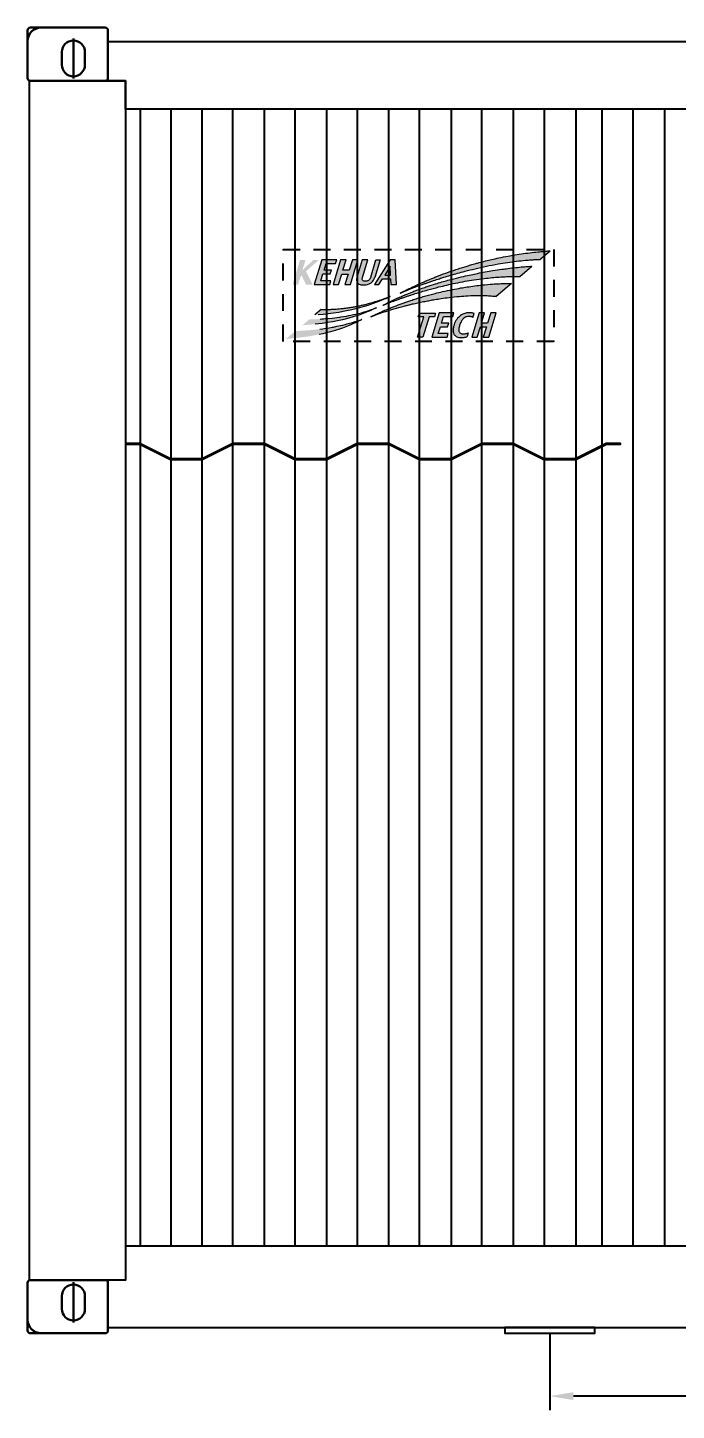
# Model space of a CAD drawing. Header units: millimetres. Extents: x 0 to 87554, y -20854 to 20404.
# Drawn here: x 18761 to 20200, y 13346 to 16413 of the extents above; entities that cross this region are included whole.
import ezdxf

# ---------------------------------------------------------------- set-up
doc = ezdxf.new("R2010")
doc.units = ezdxf.units.MM
for name, pattern in [('ACAD_ISO02W100', [15, 12, -3]), ('CENTER', [50.8, 31.75, -6.35, 6.35, -6.35]), ('JIS_02_0.7', [1.35, 0.75, -0.6])]:
    doc.linetypes.add(name, pattern=pattern)
doc.layers.get('0').update_dxf_attribs({"lineweight": 15})
doc.layers.get('Defpoints').update_dxf_attribs({"lineweight": 15})
doc.layers.add('2', color=4, linetype='CENTER')
for name, color, linetype, lineweight in [('AM_0', 7, 'Continuous', 30), ('THICK', 7, 'Continuous', 0), ('图层1', 7, 'ACAD_ISO02W100', 18), ('尺寸层', 1, 'Continuous', 15)]:
    doc.layers.add(name, color=color, linetype=linetype, lineweight=lineweight)
doc.styles.add('仿宋', font='', dxfattribs={"width": 0.8})
doc.styles.get('仿宋').set_extended_font_data('仿宋_gb2312')
doc.dimstyles.new('12倍', dxfattribs={"dimscale": 21, "dimtxt": 3.5, "dimasz": 2.5, "dimexe": 1.5, "dimexo": 0, "dimgap": 1, "dimtad": 1, "dimtoh": 1, "dimdsep": 46, "dimtxsty": '仿宋', "dimcen": 2.5, "dimdle": 5, "dimclrd": 4, "dimclre": 4, "dimclrt": 3, "dimadec": 0, "dimazin": 0, "dimtfac": 1, "dimtmove": 0, "dimatfit": 3, "dimfxl": 1, "dimtolj": 1, "dimarcsym": 0})

# ---------------------------------------------------------------- blocks, each defined once
blk = doc.blocks.new('A$C71887806')
h = blk.add_hatch(color=256)
edge = h.paths.add_edge_path()
edge.add_spline(control_points=[(14.74, 18.89), (14.73, 18.9), (14.72, 18.93), (14.7, 18.99), (14.67, 19.06), (14.63, 19.15), (14.58, 19.26), (14.52, 19.42), (14.44, 19.61), (14.18, 20.3), (13.86, 21.18), (13.5, 22.27), (13.23, 23.13), (12.82, 24.49), (12.48, 25.71), (12.19, 26.88), (12.01, 27.59), (11.79, 28.55), (11.53, 29.7), (11.29, 30.89), (11.07, 32.06), (10.86, 33.26), (10.63, 34.7), (10.38, 36.51), (10.16, 38.52), (10.01, 40.69), (9.95, 42.49), (9.97, 44), (10.01, 44.85), (10.05, 45.51), (10.1, 46.07), (10.15, 46.52), (10.18, 46.79)], knot_values=[0, 0, 0, 0, 0.156664, 0.371959, 0.73002, 1.086761, 1.571408, 2.187305, 3.117296, 4.104866, 11.080452, 14.356878, 17.978783, 21.936292, 31.461629, 33.287236, 36.476518, 40.233224, 45.267375, 50.601102, 54.907409, 59.6558, 65.256225, 72.484809, 81.732527, 89.561828, 98.750059, 103.420502, 107.725121, 109.100253, 111.344408, 114.549621, 114.549621, 114.549621, 114.549621], degree=3, periodic=0)
edge.add_line((10.18, 46.79), (7.29, 50.23))
edge.add_spline(control_points=[(7.29, 50.23), (7.28, 50.04), (7.28, 49.71), (7.29, 48.81), (7.33, 47.6), (7.44, 45.78), (7.6, 43.95), (7.83, 42.06), (8.05, 40.46), (8.32, 38.8), (8.66, 36.98), (9.06, 35.07), (9.55, 32.99), (10.02, 31.24), (10.5, 29.61), (10.86, 28.44), (11.21, 27.4), (11.51, 26.52), (11.82, 25.65), (12.15, 24.78), (12.5, 23.88), (12.91, 22.86), (13.31, 21.94), (13.73, 21), (14, 20.41), (14.23, 19.92), (14.37, 19.62), (14.48, 19.39), (14.56, 19.23), (14.63, 19.09), (14.69, 18.98), (14.73, 18.89)], knot_values=[0, 0, 0, 0, 2.251095, 4.037337, 10.776802, 16.941191, 26.033653, 32.819381, 39.939825, 45.569154, 53.075632, 62.20946, 69.106964, 78.847478, 84.06424, 89.557573, 93.671808, 97.270439, 100.741865, 104.859393, 108.490807, 112.321634, 118.121301, 120.665247, 124.704879, 125.969872, 127.219945, 128.699407, 129.029051, 129.388976, 130.547522, 130.547522, 130.547522, 130.547522], degree=3, periodic=0)
edge.add_line((14.73, 18.89), (14.74, 18.89))
edge = h.paths.add_edge_path()
edge.add_spline(control_points=[(3.44, 54.79), (3.45, 54.57), (3.49, 53.9), (3.59, 52.7), (3.75, 51.12), (3.93, 49.56), (4.16, 47.86), (4.41, 46.19), (4.72, 44.38), (5.02, 42.77), (5.35, 41.16), (5.74, 39.41), (6.27, 37.23), (6.83, 35.14), (7.43, 33.15), (7.89, 31.7), (8.42, 30.19), (8.8, 29.14), (9.16, 28.19), (9.43, 27.51), (9.74, 26.77), (10.08, 25.95), (10.4, 25.21), (10.73, 24.49), (10.99, 23.94), (11.21, 23.48), (11.39, 23.12), (11.56, 22.78), (11.72, 22.46), (11.85, 22.21), (11.93, 22.05), (11.98, 21.95), (12.03, 21.86), (12.06, 21.79), (12.09, 21.75), (12.11, 21.71), (12.12, 21.69), (12.13, 21.67), (12.14, 21.66), (12.15, 21.64), (12.16, 21.62), (12.16, 21.61)], knot_values=[0, 0, 0, 0, 2.680353, 8.080102, 14.525223, 21.795446, 26.996981, 35.223274, 42.186163, 49.123825, 54.985268, 61.936161, 70.776751, 82.081783, 87.958375, 95.855856, 100.393206, 107.28013, 109.30614, 112.631833, 116.092756, 119.061369, 123.262575, 125.863085, 128.659319, 130.501924, 132.117781, 133.478264, 135.092176, 136.398381, 136.830552, 137.285081, 137.781478, 138.00503, 138.221778, 138.412163, 138.495693, 138.564209, 138.610851, 138.665588, 138.837288, 138.837288, 138.837288, 138.837288], degree=3, periodic=0)
edge.add_spline(control_points=[(12.16, 21.61), (12.15, 21.64), (12.14, 21.67), (12.11, 21.72), (12.09, 21.77), (12.07, 21.83), (12.03, 21.92), (11.97, 22.06), (11.88, 22.28), (11.76, 22.59), (11.62, 22.93), (11.43, 23.43), (11.22, 23.97), (10.96, 24.67), (10.72, 25.34), (10.45, 26.1), (10.21, 26.82), (9.9, 27.73), (9.55, 28.83), (9.14, 30.18), (8.63, 31.94), (8.13, 33.82), (7.63, 35.88), (7.21, 37.83), (6.82, 39.84), (6.47, 41.98), (6.19, 43.97), (5.99, 45.85), (5.86, 47.4), (5.78, 48.77), (5.74, 49.92), (5.72, 50.89), (5.72, 51.58), (5.72, 51.96), (5.72, 52.07)], knot_values=[0, 0, 0, 0, 0.336928, 0.432734, 0.707624, 0.978258, 1.215264, 1.906319, 2.7907, 4.064011, 5.895574, 7.292648, 10.433281, 12.879811, 16.299953, 19.064562, 22.609088, 25.392075, 30.733019, 36.473671, 42.429405, 52.793357, 59.98618, 67.989181, 76.755881, 84.68391, 94.163165, 100.978893, 107.509874, 112.933503, 117.520651, 121.429385, 124.524463, 125.936083, 125.936083, 125.936083, 125.936083], degree=3, periodic=0)
edge.add_line((5.72, 52.07), (3.44, 54.79))
edge = h.paths.add_edge_path()
edge.add_spline(control_points=[(9.44, 25.45), (9.41, 25.52), (9.37, 25.6), (9.32, 25.73), (9.28, 25.82), (9.24, 25.92), (9.19, 26.04), (9.13, 26.2), (9.06, 26.36), (9, 26.51), (8.94, 26.65), (8.82, 26.96), (8.67, 27.31), (8.5, 27.75), (8.36, 28.11), (8.21, 28.5), (8.02, 29.03), (7.76, 29.71), (7.48, 30.5), (7.19, 31.31), (6.92, 32.09), (6.6, 33.06), (6.26, 34.1), (5.86, 35.36), (5.46, 36.7), (5.01, 38.26), (4.52, 40.09), (3.99, 42.22), (3.44, 44.68), (2.97, 47.1), (2.5, 50), (2.21, 52.42), (2.05, 54.32), (1.99, 55.23), (1.96, 55.9), (1.94, 56.4), (1.93, 56.55)], knot_values=[0, 0, 0, 0, 0.87523, 1.097172, 1.661139, 2.006644, 2.394707, 3.319909, 4.000149, 4.564089, 5.273105, 5.807208, 8.534045, 9.922459, 11.490078, 13.143715, 14.970889, 18.271272, 21.972058, 25.101434, 28.583578, 31.886236, 37.516261, 41.697583, 47.831275, 54.357239, 61.361074, 70.587968, 80.8957, 91.788456, 100.237234, 116.399379, 121.13538, 123.220309, 127.403297, 129.240324, 129.240324, 129.240324, 129.240324], degree=3, periodic=0)
edge.add_line((1.93, 56.55), (0, 58.87))
edge.add_spline(control_points=[(0, 58.87), (0.01, 58.76), (0.05, 58.35), (0.12, 57.57), (0.23, 56.33), (0.4, 54.75), (0.64, 52.91), (0.91, 51.14), (1.22, 49.31), (1.56, 47.6), (1.93, 45.91), (2.28, 44.46), (2.58, 43.27), (2.83, 42.34), (3.01, 41.71), (3.17, 41.14), (3.33, 40.61), (3.54, 39.92), (3.82, 39.01), (4.55, 36.76), (5.35, 34.56), (6.24, 32.36), (6.66, 31.36), (7.06, 30.43), (7.47, 29.52), (7.85, 28.69), (8.19, 27.97), (8.45, 27.43), (8.67, 26.98), (8.86, 26.61), (8.97, 26.37), (9.07, 26.17), (9.15, 26.02), (9.2, 25.92), (9.24, 25.85), (9.26, 25.8), (9.29, 25.74), (9.32, 25.69), (9.34, 25.64), (9.37, 25.59), (9.4, 25.53), (9.43, 25.48), (9.44, 25.45)], knot_values=[0, 0, 0, 0, 1.415946, 4.874534, 9.525791, 16.349342, 24.095501, 31.901395, 37.873875, 46.559705, 52.896728, 58.700164, 64.561819, 67.721663, 70.273758, 72.503628, 74.875279, 76.849786, 81.251424, 86.396433, 105.364498, 109.451914, 114.955312, 118.441327, 121.766557, 126.943636, 129.37394, 131.411481, 134.218633, 135.360409, 136.47941, 137.392754, 138.026114, 138.511768, 138.781714, 138.967972, 139.22198, 139.499944, 139.713437, 139.907325, 140.168786, 140.545581, 140.545581, 140.545581, 140.545581], degree=3, periodic=0)
h = blk.add_hatch(color=256)
h.paths.add_polyline_path([(7.55, 4.51), (7.55, 5.96), (4.62, 4.47), (2.05, 7.33), (2.05, 6.11), (4.36, 3.68), (2.05, 4.38), (2.05, 3.15), (7.55, 1.48), (7.55, 2.71), (5.76, 3.26), (5.53, 3.51)])
h.paths.add_polyline_path([(6.73, 7.78), (5.17, 8.25), (5.17, 9.89), (4.34, 10.14), (4.34, 8.51), (2.87, 8.95), (2.87, 11.06), (2.05, 11.31), (2.05, 7.97), (7.55, 6.3), (7.55, 9.78), (6.73, 10.03)])
h.paths.add_polyline_path([(5.19, 12.45), (5.19, 13.85), (7.55, 13.13), (7.55, 14.37), (2.05, 16.04), (2.05, 14.81), (4.34, 14.11), (4.34, 12.71), (2.05, 13.41), (2.05, 12.17), (7.55, 10.5), (7.55, 11.73)])
edge = h.paths.add_edge_path()
edge.add_spline(control_points=[(5.88, 18.88), (5.96, 18.86), (6.1, 18.81), (6.32, 18.7), (6.53, 18.55), (6.7, 18.29), (6.78, 18.01), (6.81, 17.71), (6.8, 17.38), (6.62, 17.02), (6.29, 16.99), (6.07, 17.02), (5.88, 17.07), (5.7, 17.13), (5.52, 17.19), (5.36, 17.23), (5.25, 17.27), (5.2, 17.28)], knot_values=[0, 0, 0, 0, 0.690392, 1.152233, 1.948456, 2.801764, 3.57751, 4.2841, 5.240826, 6.241905, 7.155972, 7.616975, 8.08334, 8.732174, 9.166861, 9.614156, 10.045312, 10.045312, 10.045312, 10.045312], degree=3, periodic=0)
edge.add_line((5.2, 17.28), (2.05, 18.24))
edge.add_line((2.05, 18.24), (2.05, 17.01))
edge.add_line((2.05, 17.01), (5.75, 15.88))
edge.add_spline(control_points=[(5.75, 15.88), (5.88, 15.85), (6.11, 15.78), (6.44, 15.74), (6.79, 15.76), (7.11, 15.87), (7.39, 16.14), (7.54, 16.49), (7.62, 17), (7.63, 17.55), (7.55, 18.09), (7.42, 18.51), (7.25, 18.84), (7.03, 19.12), (6.75, 19.39), (6.44, 19.59), (6.16, 19.71), (6.02, 19.76), (5.96, 19.77)], knot_values=[0, 0, 0, 0, 1.063617, 1.934694, 2.676021, 3.859548, 4.541627, 5.767279, 6.838497, 8.648865, 10.222315, 11.199345, 12.153248, 13.161172, 14.07725, 15.31118, 16.051903, 16.530437, 16.530437, 16.530437, 16.530437], degree=3, periodic=0)
edge.add_line((5.96, 19.77), (2.05, 20.97))
edge.add_line((2.05, 20.97), (2.05, 20.05))
edge.add_line((2.05, 20.05), (5.88, 18.88))
h.paths.add_polyline_path([(6.23, 21.52), (6.23, 23.33), (7.55, 23.34), (7.55, 24.6), (2.05, 24.37), (2.05, 23.22), (7.55, 19.7), (7.55, 20.7)])
h.paths.add_polyline_path([(5.43, 22), (3.42, 23.25), (5.43, 23.31)], flags=16)
h.paths.add_polyline_path([(14.69, 31.9), (14.69, 33.07), (13.89, 33.31), (13.89, 29.73), (14.69, 29.49), (14.69, 30.69), (19.29, 29.29), (19.29, 30.5)])
h.paths.add_polyline_path([(14.67, 35.08), (14.67, 37.15), (13.87, 37.4), (13.87, 34.12), (19.27, 32.47), (19.27, 35.89), (18.47, 36.14), (18.47, 33.93), (16.93, 34.4), (16.93, 36), (16.12, 36.25), (16.12, 34.64)])
edge = h.paths.add_edge_path()
edge.add_spline(control_points=[(14, 41.91), (13.96, 41.84), (13.9, 41.71), (13.84, 41.43), (13.81, 41.16), (13.8, 40.9), (13.8, 40.65), (13.82, 40.36), (13.89, 40.01), (14.01, 39.63), (14.2, 39.25), (14.42, 38.9), (14.7, 38.56), (15, 38.27), (15.3, 38.04), (15.57, 37.86), (15.86, 37.71), (16.21, 37.56), (16.56, 37.45), (16.94, 37.34), (17.31, 37.26), (17.7, 37.22), (18.12, 37.24), (18.52, 37.36), (18.85, 37.61), (19.09, 37.91), (19.27, 38.3), (19.35, 38.72), (19.36, 39.14), (19.34, 39.5), (19.28, 39.86), (19.22, 40.15), (19.14, 40.31), (19.12, 40.35)], knot_values=[0, 0, 0, 0, 0.617628, 1.236613, 2.318139, 2.795739, 3.434268, 4.324717, 5.194001, 6.377997, 7.586627, 8.610299, 9.784466, 11.132134, 12.04694, 12.868558, 13.811009, 14.765677, 15.950066, 16.837129, 17.963354, 19.058073, 20.03767, 21.421992, 22.381922, 23.448853, 24.496372, 25.878833, 26.878492, 27.939466, 28.869417, 29.891373, 30.303838, 30.303838, 30.303838, 30.303838], degree=3, periodic=0)
edge.add_line((19.12, 40.35), (18.29, 40.61))
edge.add_spline(control_points=[(18.29, 40.61), (18.3, 40.57), (18.35, 40.46), (18.42, 40.22), (18.49, 39.92), (18.52, 39.6), (18.53, 39.3), (18.48, 38.99), (18.31, 38.73), (18.06, 38.57), (17.79, 38.5), (17.42, 38.5), (17.04, 38.56), (16.63, 38.68), (16.23, 38.81), (15.88, 38.96), (15.56, 39.15), (15.34, 39.32), (15.1, 39.54), (14.9, 39.78), (14.74, 40.1), (14.64, 40.43), (14.63, 40.79), (14.65, 41.11), (14.71, 41.33), (14.76, 41.51), (14.81, 41.6), (14.84, 41.66)], knot_values=[0, 0, 0, 0, 0.290603, 1.018779, 2.031348, 2.811945, 3.659938, 4.45087, 5.392275, 6.080414, 6.848454, 7.668159, 9.028897, 10.057703, 11.091735, 12.515123, 13.195403, 14.139837, 14.757669, 15.84911, 16.706834, 17.639796, 18.681843, 19.618907, 20.275064, 20.560943, 21.108332, 21.108332, 21.108332, 21.108332], degree=3, periodic=0)
edge.add_line((14.84, 41.66), (14, 41.91))
h.paths.add_polyline_path([(19.27, 41.38), (19.27, 42.59), (16.95, 43.3), (16.95, 44.67), (19.27, 43.96), (19.27, 45.18), (13.87, 46.82), (13.87, 45.61), (16.12, 44.92), (16.12, 43.55), (13.87, 44.23), (13.87, 43.02)])
h = blk.add_hatch(color=256)
edge = h.paths.add_edge_path()
edge.add_spline(control_points=[(10.21, 23.23), (10.22, 23.18), (10.25, 23.11), (10.29, 23), (10.33, 22.89), (10.39, 22.73), (10.46, 22.52), (10.56, 22.25), (10.67, 21.94), (10.79, 21.58), (10.96, 21.09), (11.14, 20.54), (11.34, 19.89), (11.53, 19.27), (11.74, 18.53), (11.93, 17.84), (12.1, 17.12), (12.27, 16.39), (12.43, 15.56), (12.58, 14.69), (12.69, 13.97), (12.78, 13.26), (12.86, 12.59), (12.93, 11.87), (12.98, 11.23), (13.02, 10.65), (13.05, 10.18), (13.08, 9.72), (13.09, 9.31), (13.11, 8.86), (13.12, 8.39), (13.12, 8.02), (13.11, 7.83)], knot_values=[0, 0, 0, 0, 0.600039, 0.983366, 1.39585, 1.930183, 3.100726, 4.069772, 5.362361, 7.099273, 8.662641, 11.614304, 14.083951, 16.861282, 19.378594, 23.436438, 25.442946, 28.286776, 32.526298, 35.605395, 38.962952, 41.243311, 44.314415, 47.068877, 49.889552, 52.058194, 54.134731, 55.62173, 57.606252, 59.02685, 61.006569, 63.381216, 63.381216, 63.381216, 63.381216], degree=3, periodic=0)
edge.add_line((13.11, 7.83), (14.3, 6.42))
edge.add_line((14.3, 6.42), (14.26, 7.2))
edge.add_line((14.26, 7.2), (14.19, 8.29))
edge.add_line((14.19, 8.29), (14, 10.03))
edge.add_line((14, 10.03), (13.74, 11.79))
edge.add_line((13.74, 11.79), (13.56, 12.79))
edge.add_line((13.56, 12.79), (13.41, 13.52))
edge.add_line((13.41, 13.52), (13.15, 14.71))
edge.add_line((13.15, 14.71), (12.94, 15.58))
edge.add_line((12.94, 15.58), (12.73, 16.39))
edge.add_line((12.73, 16.39), (12.44, 17.41))
edge.add_line((12.44, 17.41), (12.18, 18.27))
edge.add_line((12.18, 18.27), (11.79, 19.42))
edge.add_line((11.79, 19.42), (11.48, 20.28))
edge.add_line((11.48, 20.28), (11.1, 21.24))
edge.add_line((11.1, 21.24), (10.96, 21.58))
edge.add_line((10.96, 21.58), (10.82, 21.9))
edge.add_line((10.82, 21.9), (10.68, 22.23))
edge.add_line((10.68, 22.23), (10.55, 22.52))
edge.add_line((10.55, 22.52), (10.48, 22.66))
edge.add_line((10.48, 22.66), (10.43, 22.77))
edge.add_line((10.43, 22.77), (10.38, 22.87))
edge.add_line((10.38, 22.87), (10.28, 23.07))
edge.add_line((10.28, 23.07), (10.26, 23.12))
edge.add_line((10.26, 23.12), (10.24, 23.15))
edge.add_line((10.24, 23.15), (10.23, 23.18))
edge.add_line((10.23, 23.18), (10.23, 23.18))
edge.add_line((10.23, 23.18), (10.21, 23.23))
h.paths.add_polyline_path([(16.01, 9.32), (15.82, 10.48), (15.62, 11.53), (15.38, 12.62), (15.03, 13.99), (14.68, 15.17), (14.26, 16.44), (13.97, 17.22), (13.63, 18.07), (13.45, 18.51), (13.28, 18.9), (13.05, 19.42), (12.99, 19.53), (12.92, 19.69), (12.88, 19.78), (12.82, 19.9), (12.79, 19.96), (12.77, 20), (12.71, 20.13), (12.7, 20.14), (12.69, 20.16), (12.72, 20.1), (12.74, 20.05), (12.77, 19.97), (12.83, 19.82), (12.89, 19.67), (12.99, 19.39), (13.1, 19.09), (13.2, 18.81), (13.38, 18.28), (13.45, 18.04), (13.63, 17.46), (13.81, 16.81), (13.97, 16.2), (14.13, 15.54), (14.24, 15.05), (14.35, 14.49), (14.45, 13.99), (14.54, 13.48), (14.66, 12.81), (14.74, 12.26), (14.78, 11.98), (14.87, 11.35), (14.92, 10.93), (14.99, 10.27), (15.08, 9.44), (15.13, 8.8), (15.16, 8.36), (15.18, 8.04), (15.21, 7.66), (15.23, 7.17), (15.25, 6.75), (15.27, 6.36), (15.28, 5.89), (15.3, 5.22), (16.6, 3.67), (16.54, 4.41), (16.47, 5.38), (16.36, 6.54), (16.18, 8.11)])
h.paths.add_polyline_path([(17.45, 7.59), (17.56, 6.73), (17.65, 5.82), (17.7, 5.28), (17.75, 4.62), (17.81, 3.68), (17.87, 2.6), (17.9, 2.11), (19.66, 0), (19.63, 0.38), (19.59, 0.77), (19.55, 1.26), (19.48, 1.86), (19.42, 2.43), (19.34, 3.09), (19.22, 4.04), (19.11, 4.79), (18.95, 5.79), (18.79, 6.71), (18.65, 7.4), (18.48, 8.2), (18.37, 8.71), (18.06, 9.92), (17.77, 10.94), (17.47, 11.91), (17.22, 12.64), (16.96, 13.33), (16.76, 13.87), (16.51, 14.45), (16.3, 14.94), (16.16, 15.23), (16.05, 15.48), (15.95, 15.69), (15.81, 15.96), (15.7, 16.18), (15.64, 16.3), (15.56, 16.45), (15.51, 16.54), (15.47, 16.62), (15.44, 16.68), (15.4, 16.74), (15.38, 16.78), (15.33, 16.87), (15.31, 16.9), (15.3, 16.94), (15.33, 16.84), (15.37, 16.73), (15.46, 16.48), (15.59, 16.07), (15.79, 15.45), (16.04, 14.61), (16.16, 14.17), (16.32, 13.58), (16.42, 13.18), (16.55, 12.67), (16.67, 12.14), (16.84, 11.33), (16.99, 10.58), (17.03, 10.34), (17.16, 9.62), (17.27, 8.93), (17.37, 8.19)])
for p, q in [((5.72, 52.07), (3.44, 54.79)), ((7.29, 50.23), (10.18, 46.79)), ((10.21, 23.23), (10.23, 23.18)), ((10.23, 23.18), (10.24, 23.15)), ((10.23, 23.18), (10.23, 23.18)), ((10.24, 23.15), (10.26, 23.12)), ((10.26, 23.12), (10.28, 23.07)), ((10.28, 23.07), (10.38, 22.87)), ((10.38, 22.87), (10.43, 22.77)), ((10.43, 22.77), (10.48, 22.66)), ((10.48, 22.66), (10.55, 22.52)), ((10.55, 22.52), (10.68, 22.23)), ((10.68, 22.23), (10.82, 21.9)), ((10.82, 21.9), (10.96, 21.58)), ((10.96, 21.58), (11.1, 21.24)), ((11.1, 21.24), (11.48, 20.28)), ((11.48, 20.28), (11.79, 19.42)), ((11.79, 19.42), (12.18, 18.27)), ((12.72, 20.1), (12.69, 20.16)), ((12.69, 20.16), (12.7, 20.14)), ((12.7, 20.14), (12.71, 20.13)), ((12.71, 20.13), (12.77, 20)), ((12.74, 20.05), (12.72, 20.1)), ((12.77, 19.97), (12.74, 20.05)), ((12.77, 20), (12.79, 19.96)), ((12.83, 19.82), (12.77, 19.97)), ((12.79, 19.96), (12.82, 19.9)), ((12.82, 19.9), (12.88, 19.78)), ((12.89, 19.67), (12.83, 19.82)), ((12.88, 19.78), (12.92, 19.69)), ((12.99, 19.39), (12.89, 19.67)), ((12.92, 19.69), (12.99, 19.53)), ((12.99, 19.53), (13.05, 19.42)), ((13.1, 19.09), (12.99, 19.39)), ((13.05, 19.42), (13.28, 18.9)), ((13.2, 18.81), (13.1, 19.09)), ((13.38, 18.28), (13.2, 18.81)), ((13.28, 18.9), (13.45, 18.51)), ((13.45, 18.51), (13.63, 18.07)), ((14.73, 18.89), (14.74, 18.89)), ((12.18, 18.27), (12.44, 17.41)), ((12.44, 17.41), (12.73, 16.39)), ((12.73, 16.39), (12.94, 15.58)), ((12.94, 15.58), (13.15, 14.71)), ((13.45, 18.04), (13.38, 18.28)), ((13.63, 17.46), (13.45, 18.04)), ((13.63, 18.07), (13.97, 17.22)), ((13.81, 16.81), (13.63, 17.46)), ((13.97, 16.2), (13.81, 16.81)), ((13.97, 17.22), (14.26, 16.44)), ((14.13, 15.54), (13.97, 16.2)), ((14.24, 15.05), (14.13, 15.54)), ((14.26, 16.44), (14.68, 15.17)), ((15.3, 16.94), (15.33, 16.84)), ((15.3, 16.94), (15.31, 16.9)), ((15.33, 16.84), (15.3, 16.94)), ((15.31, 16.9), (15.33, 16.87)), ((15.33, 16.87), (15.38, 16.78)), ((15.37, 16.73), (15.33, 16.84)), ((15.46, 16.48), (15.37, 16.73)), ((15.38, 16.78), (15.4, 16.74)), ((15.4, 16.74), (15.44, 16.68)), ((15.44, 16.68), (15.47, 16.62)), ((15.59, 16.07), (15.46, 16.48)), ((15.47, 16.62), (15.51, 16.54)), ((15.51, 16.54), (15.56, 16.45)), ((15.56, 16.45), (15.64, 16.3)), ((15.79, 15.45), (15.59, 16.07)), ((15.64, 16.3), (15.7, 16.18)), ((15.7, 16.18), (15.81, 15.96)), ((16.04, 14.61), (15.79, 15.45)), ((15.81, 15.96), (15.95, 15.69)), ((15.95, 15.69), (16.05, 15.48)), ((16.05, 15.48), (16.16, 15.23)), ((13.15, 14.71), (13.41, 13.52)), ((13.41, 13.52), (13.56, 12.79)), ((13.56, 12.79), (13.74, 11.79)), ((14.35, 14.49), (14.24, 15.05)), ((14.45, 13.99), (14.35, 14.49)), ((14.54, 13.48), (14.45, 13.99)), ((14.66, 12.81), (14.54, 13.48)), ((14.74, 12.26), (14.66, 12.81)), ((14.68, 15.17), (15.03, 13.99)), ((15.03, 13.99), (15.38, 12.62)), ((15.38, 12.62), (15.62, 11.53)), ((16.16, 14.17), (16.04, 14.61)), ((16.16, 15.23), (16.3, 14.94)), ((16.32, 13.58), (16.16, 14.17)), ((16.3, 14.94), (16.51, 14.45)), ((16.42, 13.18), (16.32, 13.58)), ((16.55, 12.67), (16.42, 13.18)), ((16.51, 14.45), (16.76, 13.87)), ((16.67, 12.14), (16.55, 12.67)), ((16.76, 13.87), (16.96, 13.33)), ((16.96, 13.33), (17.22, 12.64)), ((17.22, 12.64), (17.47, 11.91)), ((13.74, 11.79), (14, 10.03)), ((14, 10.03), (14.19, 8.29)), ((14.78, 11.98), (14.74, 12.26)), ((14.87, 11.35), (14.78, 11.98)), ((14.92, 10.93), (14.87, 11.35)), ((14.99, 10.27), (14.92, 10.93)), ((15.08, 9.44), (14.99, 10.27)), ((15.13, 8.8), (15.08, 9.44)), ((15.62, 11.53), (15.82, 10.48)), ((15.82, 10.48), (16.01, 9.32)), ((16.01, 9.32), (16.18, 8.11)), ((16.84, 11.33), (16.67, 12.14)), ((16.99, 10.58), (16.84, 11.33)), ((17.03, 10.34), (16.99, 10.58)), ((17.16, 9.62), (17.03, 10.34)), ((17.27, 8.93), (17.16, 9.62)), ((17.47, 11.91), (17.77, 10.94)), ((17.77, 10.94), (18.06, 9.92)), ((18.06, 9.92), (18.37, 8.71)), ((13.11, 7.83), (14.3, 6.42)), ((14.19, 8.29), (14.26, 7.2)), ((15.16, 8.36), (15.13, 8.8)), ((15.18, 8.04), (15.16, 8.36)), ((15.21, 7.66), (15.18, 8.04)), ((16.18, 8.11), (16.36, 6.54)), ((17.37, 8.19), (17.27, 8.93)), ((17.45, 7.59), (17.37, 8.19)), ((18.37, 8.71), (18.48, 8.2)), ((18.48, 8.2), (18.65, 7.4))]:
    blk.add_line(p, q)
at = {"linetype": 'Continuous', "lineweight": 0}
for p, q in [((13.87, 46.82), (13.87, 45.61)), ((19.27, 45.18), (13.87, 46.82)), ((13.87, 45.61), (16.12, 44.92)), ((13.87, 44.23), (13.87, 43.02)), ((16.12, 43.55), (13.87, 44.23)), ((16.12, 44.92), (16.12, 43.55)), ((16.95, 44.67), (19.27, 43.96)), ((16.95, 43.3), (16.95, 44.67)), ((19.27, 42.59), (16.95, 43.3)), ((19.27, 43.96), (19.27, 45.18)), ((13.87, 43.02), (19.27, 41.38)), ((14.84, 41.66), (14, 41.91)), ((18.29, 40.61), (19.12, 40.35)), ((19.27, 41.38), (19.27, 42.59)), ((13.87, 37.4), (13.87, 34.12)), ((14.67, 37.15), (13.87, 37.4)), ((14.67, 35.08), (14.67, 37.15)), ((13.87, 34.12), (19.27, 32.47)), ((16.12, 34.64), (14.67, 35.08)), ((16.12, 36.25), (16.12, 34.64)), ((16.93, 36), (16.12, 36.25)), ((16.93, 34.4), (16.93, 36)), ((18.47, 33.93), (16.93, 34.4)), ((18.47, 36.14), (18.47, 33.93)), ((19.27, 35.89), (18.47, 36.14)), ((19.27, 32.47), (19.27, 35.89)), ((13.89, 33.31), (14.69, 33.07)), ((13.89, 29.73), (13.89, 33.31)), ((14.69, 33.07), (14.69, 31.9)), ((14.69, 31.9), (19.29, 30.5)), ((14.69, 29.49), (13.89, 29.73)), ((14.69, 30.69), (14.69, 29.49)), ((19.29, 29.29), (14.69, 30.69)), ((19.29, 30.5), (19.29, 29.29)), ((7.55, 24.6), (2.05, 24.37)), ((2.05, 24.37), (2.05, 23.22)), ((2.05, 23.22), (7.55, 19.7)), ((5.43, 23.31), (3.42, 23.25)), ((3.42, 23.25), (5.43, 22)), ((5.43, 22), (5.43, 23.31)), ((6.23, 23.33), (7.55, 23.34)), ((6.23, 21.52), (6.23, 23.33)), ((7.55, 23.34), (7.55, 24.6)), ((2.05, 20.97), (5.96, 19.77)), ((2.05, 20.05), (2.05, 20.97)), ((5.88, 18.88), (2.05, 20.05)), ((7.55, 20.7), (6.23, 21.52)), ((7.55, 19.7), (7.55, 20.7)), ((2.05, 18.24), (2.05, 17.01)), ((5.2, 17.28), (2.05, 18.24)), ((2.05, 17.01), (5.75, 15.88)), ((2.05, 16.04), (2.05, 14.81)), ((7.55, 14.37), (2.05, 16.04)), ((2.05, 14.81), (4.34, 14.11)), ((2.05, 13.41), (2.05, 12.17)), ((4.34, 12.71), (2.05, 13.41)), ((4.34, 14.11), (4.34, 12.71)), ((5.19, 13.85), (7.55, 13.13)), ((5.19, 12.45), (5.19, 13.85)), ((7.55, 11.73), (5.19, 12.45)), ((7.55, 13.13), (7.55, 14.37)), ((2.05, 12.17), (7.55, 10.5)), ((2.05, 11.31), (2.05, 7.97)), ((2.87, 11.06), (2.05, 11.31)), ((2.87, 8.95), (2.87, 11.06)), ((4.34, 10.14), (4.34, 8.51)), ((5.17, 9.89), (4.34, 10.14)), ((5.17, 8.25), (5.17, 9.89)), ((6.73, 10.03), (6.73, 7.78)), ((7.55, 9.78), (6.73, 10.03)), ((7.55, 10.5), (7.55, 11.73)), ((7.55, 6.3), (7.55, 9.78)), ((2.05, 7.97), (7.55, 6.3)), ((4.34, 8.51), (2.87, 8.95)), ((6.73, 7.78), (5.17, 8.25))]:
    blk.add_line(p, q, dxfattribs=at)
for points, knots in [([(9.44, 25.45), (9.43, 25.48), (9.4, 25.53), (9.37, 25.59), (9.34, 25.64), (9.32, 25.69), (9.29, 25.74), (9.26, 25.8), (9.24, 25.85), (9.2, 25.92), (9.15, 26.02), (9.07, 26.17), (8.97, 26.37), (8.86, 26.61), (8.67, 26.98), (8.45, 27.43), (8.19, 27.97), (7.85, 28.69), (7.47, 29.52), (7.06, 30.43), (6.66, 31.36), (6.24, 32.36), (5.35, 34.56), (4.55, 36.76), (3.82, 39.01), (3.54, 39.92), (3.33, 40.61), (3.17, 41.14), (3.01, 41.71), (2.83, 42.34), (2.58, 43.27), (2.28, 44.46), (1.93, 45.91), (1.56, 47.6), (1.22, 49.31), (0.91, 51.14), (0.64, 52.91), (0.4, 54.75), (0.23, 56.33), (0.12, 57.57), (0.05, 58.35), (0.01, 58.76), (0, 58.87)], [0, 0, 0, 0, 0.376795, 0.638256, 0.832144, 1.045637, 1.323601, 1.577609, 1.763867, 2.033813, 2.519467, 3.152827, 4.066171, 5.185172, 6.326948, 9.1341, 11.171641, 13.601945, 18.779024, 22.104254, 25.590269, 31.093667, 35.181083, 54.149148, 59.294158, 63.695795, 65.670302, 68.041953, 70.271823, 72.823918, 75.983762, 81.845417, 87.648853, 93.985876, 102.671706, 108.644186, 116.45008, 124.196239, 131.01979, 135.671047, 139.129635, 140.545581, 140.545581, 140.545581, 140.545581]), ([(9.44, 25.45), (9.41, 25.52), (9.37, 25.6), (9.32, 25.73), (9.28, 25.82), (9.24, 25.92), (9.19, 26.04), (9.13, 26.2), (9.06, 26.36), (9, 26.51), (8.94, 26.65), (8.82, 26.96), (8.67, 27.31), (8.5, 27.75), (8.36, 28.11), (8.21, 28.5), (8.02, 29.03), (7.76, 29.71), (7.48, 30.5), (7.19, 31.31), (6.92, 32.09), (6.6, 33.06), (6.26, 34.1), (5.86, 35.36), (5.46, 36.7), (5.01, 38.26), (4.52, 40.09), (3.99, 42.22), (3.44, 44.68), (2.97, 47.1), (2.5, 50), (2.21, 52.42), (2.05, 54.32), (1.99, 55.23), (1.96, 55.9), (1.94, 56.4), (1.93, 56.55)], [0, 0, 0, 0, 0.87523, 1.097172, 1.661139, 2.006644, 2.394707, 3.319909, 4.000149, 4.564089, 5.273105, 5.807208, 8.534045, 9.922459, 11.490078, 13.143715, 14.970889, 18.271272, 21.972058, 25.101434, 28.583578, 31.886236, 37.516261, 41.697583, 47.831275, 54.357239, 61.361074, 70.587968, 80.8957, 91.788456, 100.237234, 116.399379, 121.13538, 123.220309, 127.403297, 129.240324, 129.240324, 129.240324, 129.240324]), ([(12.16, 21.61), (12.16, 21.62), (12.15, 21.64), (12.14, 21.66), (12.13, 21.67), (12.12, 21.69), (12.11, 21.71), (12.09, 21.75), (12.06, 21.79), (12.03, 21.86), (11.98, 21.95), (11.93, 22.05), (11.85, 22.21), (11.72, 22.46), (11.56, 22.78), (11.39, 23.12), (11.21, 23.48), (10.99, 23.94), (10.73, 24.49), (10.4, 25.21), (10.08, 25.95), (9.74, 26.77), (9.43, 27.51), (9.16, 28.19), (8.8, 29.14), (8.42, 30.19), (7.89, 31.7), (7.43, 33.15), (6.83, 35.14), (6.27, 37.23), (5.74, 39.41), (5.35, 41.16), (5.02, 42.77), (4.72, 44.38), (4.41, 46.19), (4.16, 47.86), (3.93, 49.56), (3.75, 51.12), (3.59, 52.7), (3.49, 53.9), (3.45, 54.57), (3.44, 54.79)], [0, 0, 0, 0, 0.171699, 0.226437, 0.273078, 0.341595, 0.425125, 0.61551, 0.832258, 1.05581, 1.552207, 2.006735, 2.438907, 3.745111, 5.359023, 6.719507, 8.335364, 10.177969, 12.974203, 15.574712, 19.775918, 22.744531, 26.205455, 29.531148, 31.557158, 38.444082, 42.981432, 50.878913, 56.755505, 68.060537, 76.901127, 83.852019, 89.713463, 96.651125, 103.614013, 111.840307, 117.041841, 124.312065, 130.757185, 136.156935, 138.837288, 138.837288, 138.837288, 138.837288]), ([(12.16, 21.61), (12.15, 21.64), (12.14, 21.67), (12.11, 21.72), (12.09, 21.77), (12.07, 21.83), (12.03, 21.92), (11.97, 22.06), (11.88, 22.28), (11.76, 22.59), (11.62, 22.93), (11.43, 23.43), (11.22, 23.97), (10.96, 24.67), (10.72, 25.34), (10.45, 26.1), (10.21, 26.82), (9.9, 27.73), (9.55, 28.83), (9.14, 30.18), (8.63, 31.94), (8.13, 33.82), (7.63, 35.88), (7.21, 37.83), (6.82, 39.84), (6.47, 41.98), (6.19, 43.97), (5.99, 45.85), (5.86, 47.4), (5.78, 48.77), (5.74, 49.92), (5.72, 50.89), (5.72, 51.58), (5.72, 51.96), (5.72, 52.07)], [0, 0, 0, 0, 0.336928, 0.432734, 0.707624, 0.978258, 1.215264, 1.906319, 2.7907, 4.064011, 5.895574, 7.292648, 10.433281, 12.879811, 16.299953, 19.064562, 22.609088, 25.392075, 30.733019, 36.473671, 42.429405, 52.793357, 59.98618, 67.989181, 76.755881, 84.68391, 94.163165, 100.978893, 107.509874, 112.933503, 117.520651, 121.429385, 124.524463, 125.936083, 125.936083, 125.936083, 125.936083]), ([(14.73, 18.89), (14.69, 18.98), (14.63, 19.09), (14.56, 19.23), (14.48, 19.39), (14.37, 19.62), (14.23, 19.92), (14, 20.41), (13.73, 21), (13.31, 21.94), (12.91, 22.86), (12.5, 23.88), (12.15, 24.78), (11.82, 25.65), (11.51, 26.52), (11.21, 27.4), (10.86, 28.44), (10.5, 29.61), (10.02, 31.24), (9.55, 32.99), (9.06, 35.07), (8.66, 36.98), (8.32, 38.8), (8.05, 40.46), (7.83, 42.06), (7.6, 43.95), (7.44, 45.78), (7.33, 47.6), (7.29, 48.81), (7.28, 49.71), (7.28, 50.04), (7.29, 50.23)], [0, 0, 0, 0, 1.158546, 1.518471, 1.848115, 3.327577, 4.57765, 5.842643, 9.882275, 12.426221, 18.225888, 22.056715, 25.688129, 29.805657, 33.277083, 36.875714, 40.989949, 46.483282, 51.700044, 61.440558, 68.338062, 77.47189, 84.978368, 90.607697, 97.728141, 104.513869, 113.606331, 119.77072, 126.510185, 128.296427, 130.547522, 130.547522, 130.547522, 130.547522]), ([(14.74, 18.89), (14.73, 18.9), (14.72, 18.93), (14.7, 18.99), (14.67, 19.06), (14.63, 19.15), (14.58, 19.26), (14.52, 19.42), (14.44, 19.61), (14.18, 20.3), (13.86, 21.18), (13.5, 22.27), (13.23, 23.13), (12.82, 24.49), (12.48, 25.71), (12.19, 26.88), (12.01, 27.59), (11.79, 28.55), (11.53, 29.7), (11.29, 30.89), (11.07, 32.06), (10.86, 33.26), (10.63, 34.7), (10.38, 36.51), (10.16, 38.52), (10.01, 40.69), (9.95, 42.49), (9.97, 44), (10.01, 44.85), (10.05, 45.51), (10.1, 46.07), (10.15, 46.52), (10.18, 46.79)], [0, 0, 0, 0, 0.156664, 0.371959, 0.73002, 1.086761, 1.571408, 2.187305, 3.117296, 4.104866, 11.080452, 14.356878, 17.978783, 21.936292, 31.461629, 33.287236, 36.476518, 40.233224, 45.267375, 50.601102, 54.907409, 59.6558, 65.256225, 72.484809, 81.732527, 89.561828, 98.750059, 103.420502, 107.725121, 109.100253, 111.344408, 114.549621, 114.549621, 114.549621, 114.549621]), ([(13.11, 7.83), (13.12, 8.02), (13.12, 8.39), (13.11, 8.86), (13.09, 9.31), (13.08, 9.72), (13.05, 10.18), (13.02, 10.65), (12.98, 11.23), (12.93, 11.87), (12.86, 12.59), (12.78, 13.26), (12.69, 13.97), (12.58, 14.69), (12.43, 15.56), (12.27, 16.39), (12.1, 17.12), (11.93, 17.84), (11.74, 18.53), (11.53, 19.27), (11.34, 19.89), (11.14, 20.54), (10.96, 21.09), (10.79, 21.58), (10.67, 21.94), (10.56, 22.25), (10.46, 22.52), (10.39, 22.73), (10.33, 22.89), (10.29, 23), (10.25, 23.11), (10.22, 23.18), (10.21, 23.23)], [0, 0, 0, 0, 2.374647, 4.354365, 5.774964, 7.759486, 9.246484, 11.323022, 13.491664, 16.312339, 19.066801, 22.137905, 24.418264, 27.775821, 30.854918, 35.09444, 37.93827, 39.944778, 44.002622, 46.519934, 49.297265, 51.766912, 54.718574, 56.281943, 58.018855, 59.311444, 60.28049, 61.451033, 61.985366, 62.39785, 62.781177, 63.381216, 63.381216, 63.381216, 63.381216])]:
    blk.add_open_spline(points, degree=3, knots=knots)
for points, knots in [([(14, 41.91), (13.96, 41.84), (13.9, 41.71), (13.84, 41.43), (13.81, 41.16), (13.8, 40.9), (13.8, 40.65), (13.82, 40.36), (13.89, 40.01), (14.01, 39.63), (14.2, 39.25), (14.42, 38.9), (14.7, 38.56), (15, 38.27), (15.3, 38.04), (15.57, 37.86), (15.86, 37.71), (16.21, 37.56), (16.56, 37.45), (16.94, 37.34), (17.31, 37.26), (17.7, 37.22), (18.12, 37.24), (18.52, 37.36), (18.85, 37.61), (19.09, 37.91), (19.27, 38.3), (19.35, 38.72), (19.36, 39.14), (19.34, 39.5), (19.28, 39.86), (19.22, 40.15), (19.14, 40.31), (19.12, 40.35)], [0, 0, 0, 0, 0.617628, 1.236613, 2.318139, 2.795739, 3.434268, 4.324717, 5.194001, 6.377997, 7.586627, 8.610299, 9.784466, 11.132134, 12.04694, 12.868558, 13.811009, 14.765677, 15.950066, 16.837129, 17.963354, 19.058073, 20.03767, 21.421992, 22.381922, 23.448853, 24.496372, 25.878833, 26.878492, 27.939466, 28.869417, 29.891373, 30.303838, 30.303838, 30.303838, 30.303838]), ([(14.84, 41.66), (14.81, 41.6), (14.76, 41.51), (14.71, 41.33), (14.65, 41.11), (14.63, 40.79), (14.64, 40.43), (14.74, 40.1), (14.9, 39.78), (15.1, 39.54), (15.34, 39.32), (15.56, 39.15), (15.88, 38.96), (16.23, 38.81), (16.63, 38.68), (17.04, 38.56), (17.42, 38.5), (17.79, 38.5), (18.06, 38.57), (18.31, 38.73), (18.48, 38.99), (18.53, 39.3), (18.52, 39.6), (18.49, 39.92), (18.42, 40.22), (18.35, 40.46), (18.3, 40.57), (18.29, 40.61)], [0, 0, 0, 0, 0.547389, 0.833268, 1.489425, 2.426488, 3.468536, 4.401498, 5.259221, 6.350663, 6.968494, 7.912929, 8.593209, 10.016597, 11.050629, 12.079434, 13.440172, 14.259878, 15.027917, 15.716057, 16.657462, 17.448394, 18.296387, 19.076983, 20.089553, 20.817729, 21.108332, 21.108332, 21.108332, 21.108332]), ([(5.88, 18.88), (5.96, 18.86), (6.1, 18.81), (6.32, 18.7), (6.53, 18.55), (6.7, 18.29), (6.78, 18.01), (6.81, 17.71), (6.8, 17.38), (6.62, 17.02), (6.29, 16.99), (6.07, 17.02), (5.88, 17.07), (5.7, 17.13), (5.52, 17.19), (5.36, 17.23), (5.25, 17.27), (5.2, 17.28)], [0, 0, 0, 0, 0.690392, 1.152233, 1.948456, 2.801764, 3.57751, 4.2841, 5.240826, 6.241905, 7.155972, 7.616975, 8.08334, 8.732174, 9.166861, 9.614156, 10.045312, 10.045312, 10.045312, 10.045312]), ([(5.75, 15.88), (5.88, 15.85), (6.11, 15.78), (6.44, 15.74), (6.79, 15.76), (7.11, 15.87), (7.39, 16.14), (7.54, 16.49), (7.62, 17), (7.63, 17.55), (7.55, 18.09), (7.42, 18.51), (7.25, 18.84), (7.03, 19.12), (6.75, 19.39), (6.44, 19.59), (6.16, 19.71), (6.02, 19.76), (5.96, 19.77)], [0, 0, 0, 0, 1.063617, 1.934694, 2.676021, 3.859548, 4.541627, 5.767279, 6.838497, 8.648865, 10.222315, 11.199345, 12.153248, 13.161172, 14.07725, 15.31118, 16.051903, 16.530437, 16.530437, 16.530437, 16.530437])]:
    blk.add_open_spline(points, degree=3, knots=knots, dxfattribs=at)
at = {"layer": '图层1'}
blk.add_line((1.93, 56.55), (0, 58.87), dxfattribs=at)
blk = doc.blocks.new('*D142')
at = {"color": 4, "linetype": 'Continuous', "lineweight": -2, "transparency": 16777216}
for p, q in [((19919.3, 13516.9), (19919.3, 13345.8)), ((21519.3, 13516.9), (21519.3, 13345.8)), ((21466.8, 13377.3), (19971.8, 13377.3))]:
    blk.add_line(p, q, dxfattribs=at)
at = {"color": 4, "lineweight": -3, "transparency": 16777216}
for points in [[(19971.8, 13386), (19971.8, 13368.5), (19919.3, 13377.3)], [(21466.8, 13386), (21466.8, 13368.5), (21519.3, 13377.3)]]:
    blk.add_solid(points, dxfattribs=at)
at = {"layer": 'Defpoints', "color": 0, "lineweight": -3, "transparency": 16777216}
for p in [(19919.3, 13516.9), (21519.3, 13516.9), (19919.3, 13377.3)]:
    blk.add_point(p, dxfattribs=at)
at = {"color": 3, "lineweight": -3, "transparency": 16777216, "insert": (20719.3, 13435), "char_height": 73.5, "attachment_point": 5, "style": '仿宋'}
blk.add_mtext('\\A1;1600', dxfattribs=at)

msp = doc.modelspace()

# ---------------------------------------------------------------- linework, layer by layer
at = {"lineweight": -3}
msp.add_lwpolyline([(19492.694, 15489.137), (19561.976, 15489.137), (19629.976, 15454.637), (19665.335, 15454.637), (19700.694, 15454.637), (19768.694, 15489.137), (19837.976, 15489.137), (19905.976, 15454.637), (19976.694, 15454.637), (20044.694, 15489.137), (20076.335, 15489.137), (20076.335, 15490.637), (20044.335, 15490.637), (19976.335, 15456.137), (19906.335, 15456.137), (19838.335, 15490.637), (19768.335, 15490.637), (19700.335, 15456.137), (19665.335, 15456.137), (19630.335, 15456.137), (19562.335, 15490.637), (19492.335, 15490.637), (19424.335, 15456.137), (19389.335, 15456.137), (19354.335, 15456.137), (19286.335, 15490.637), (19216.335, 15490.637), (19148.335, 15456.137), (19078.335, 15456.137), (19010.335, 15490.637), (18978.336, 15490.637), (18978.336, 15489.137), (19009.976, 15489.137), (19077.976, 15454.637), (19148.694, 15454.637), (19216.694, 15489.137), (19285.976, 15489.137), (19353.976, 15454.637), (19389.335, 15454.637), (19424.694, 15454.637), (19492.694, 15489.137)], dxfattribs=at)
at = {"color": 6, "lineweight": -3}
msp.add_lwpolyline([(20019.336, 13529.853), (19819.336, 13529.853), (19819.336, 13516.853), (20019.336, 13516.853)], close=True, dxfattribs=at)
at = {"layer": '2', "color": 1, "linetype": 'JIS_02_0.7', "ltscale": 50}
msp.add_lwpolyline([(19327.874, 15920.851), (19927.874, 15920.851), (19927.874, 15716.851), (19327.874, 15716.851)], close=True, dxfattribs=at)
at = {"layer": 'AM_0'}
for p, q in [((18862.836, 16388.853), (18862.836, 16299.853)), ((18862.836, 13540.853), (18862.836, 13629.853))]:
    msp.add_line(p, q, dxfattribs=at)
for points in [[(18767.336, 16294.853, -0.41421356), (18761.336, 16300.853), (18761.336, 16406.853, -0.41421356), (18767.336, 16412.853), (18933.336, 16412.853, -0.41421356), (18939.336, 16406.853), (18939.336, 16300.853, -0.41421356), (18933.336, 16294.853)], [(18837.336, 16358.853, -1), (18888.336, 16358.853), (18888.336, 16330.353, -1), (18837.336, 16330.353)], [(18767.336, 13634.853, 0.41421356), (18761.336, 13628.853), (18761.336, 13522.853, 0.41421356), (18767.336, 13516.853), (18933.336, 13516.853, 0.41421356), (18939.336, 13522.853), (18939.336, 13628.853, 0.41421356), (18933.336, 13634.853)], [(18837.336, 13570.853, 1), (18888.336, 13570.853), (18888.336, 13599.353, 1), (18837.336, 13599.353)]]:
    msp.add_lwpolyline(points, format="xyb", close=True, dxfattribs=at)
for centre, start, end in [((18791.336, 16382.853), 90, 180), ((18791.336, 13546.853), 180, 270)]:
    msp.add_arc(centre, 30, start, end, dxfattribs=at)
at = {"layer": 'THICK', "lineweight": -3}
for p, q in [((19010.835, 16231.853), (19010.835, 13709.853)), ((19078.835, 16231.853), (19078.835, 13709.853)), ((19147.835, 16231.853), (19147.835, 13709.853)), ((19215.835, 16231.853), (19215.835, 13709.853)), ((19285.835, 16231.853), (19285.835, 13709.853)), ((19353.835, 16231.853), (19353.835, 13709.853)), ((19423.835, 16231.853), (19423.835, 13709.853)), ((19491.835, 16231.853), (19491.835, 13709.853)), ((19561.835, 16231.853), (19561.835, 13709.853)), ((19629.835, 16231.853), (19629.835, 13709.853)), ((19700.194, 16231.853), (19700.194, 13709.853)), ((19767.835, 16231.853), (19767.835, 13709.853)), ((19838.194, 16231.853), (19838.194, 13709.853)), ((19906.476, 16231.853), (19906.476, 13709.853)), ((19976.835, 16231.853), (19976.835, 13709.853)), ((20034.835, 16231.853), (20034.835, 13709.853)), ((20103.118, 16231.853), (20103.118, 13709.853)), ((20173.476, 16231.853), (20173.476, 13709.853))]:
    msp.add_line(p, q, dxfattribs=at)
for points in [[(18978.336, 16231.853), (18978.336, 16294.853), (18939.336, 16294.853), (18939.336, 16381.853), (24641.336, 16381.853), (24641.336, 16294.853), (24665.336, 16294.853), (24665.336, 16231.853)], [(18765.336, 16294.853), (18978.336, 16294.853), (18978.336, 13634.853), (18765.336, 13634.853)], [(18978.336, 13709.853), (18978.336, 13634.853), (18939.336, 13634.853), (18939.336, 13529.853), (24641.336, 13529.853), (24641.336, 13634.853), (24665.336, 13634.853), (24665.336, 13709.853)]]:
    msp.add_lwpolyline(points, close=True, dxfattribs=at)

# ---------------------------------------------------------------- block references
at = {"layer": '尺寸层', "xscale": 9.958947393664857, "yscale": 9.958947393664857, "zscale": 9.958947393664857, "rotation": 270}
msp.add_blockref('A$C71887806', (19334.006, 15918.042), dxfattribs=at)

# ---------------------------------------------------------------- dimensions: what is measured, and where the dimension line sits
at = {"lineweight": -3}
dim = msp.add_linear_dim(base=(19919.336, 13377.262), p1=(21519.336, 13516.853), p2=(19919.336, 13516.853), angle=180, dimstyle='12倍', dxfattribs=at)
dim.commit()
dim.dimension.update_dxf_attribs({"geometry": '*D142', "text_midpoint": (20719.336, 13435.012)})

doc.saveas('drawing.dxf')
